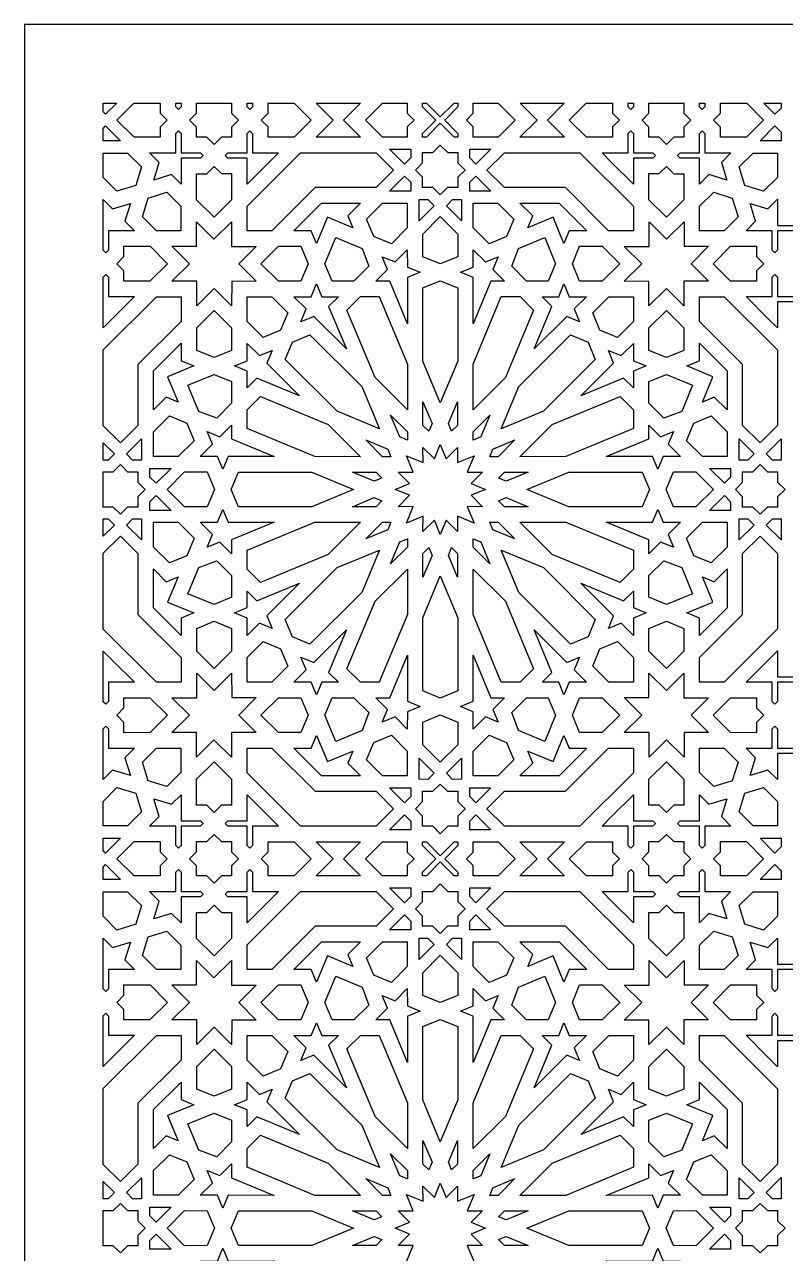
# Model space of a CAD drawing. Extents: x 3808 to 4808, y -954 to 1046.
# Drawn here: x 3808 to 4292, y 264 to 1046 of the extents above; entities that cross this region are included whole.
import ezdxf

# ---------------------------------------------------------------- set-up
doc = ezdxf.new("R2010")
doc.units = 0
doc.layers.add('LAYER_1', color=18, linetype='CONTINUOUS')

msp = doc.modelspace()

# ---------------------------------------------------------------- linework, layer by layer
at = {"layer": 'LAYER_1'}
for points in [[(3808.12, -954.28), (4808.12, -954.28), (4808.12, 1045.72), (3808.12, 1045.72)], [(3859.66, 988.67), (3858.12, 990.21), (3858.12, 995.72), (3866.73, 995.72)], [(3894.35, 989.4), (3898.78, 984.97), (3894.35, 980.55), (3894.34, 974.05), (3877.76, 974.06), (3866.84, 984.97), (3877.59, 995.72), (3894.34, 995.72)], [(3907.66, 993.48), (3905.95, 991.78), (3904.24, 993.48), (3904.24, 995.72), (3907.66, 995.72)], [(3939.79, 989.38), (3944.19, 984.97), (3939.79, 980.57), (3939.79, 974.07), (3933.28, 974.07), (3928.67, 969.47), (3924.06, 974.06), (3917.55, 974.06), (3917.54, 980.56), (3913.12, 984.97), (3917.54, 989.39), (3917.55, 995.72), (3939.79, 995.72)], [(3953.07, 993.48), (3951.36, 991.77), (3949.65, 993.48), (3949.65, 995.72), (3953.07, 995.72)], [(3990.44, 984.97), (3979.56, 974.1), (3962.98, 974.09), (3962.98, 980.59), (3958.58, 984.97), (3962.98, 989.36), (3962.98, 995.72), (3979.7, 995.72)], [(4010.94, 984.97), (4021.83, 974.12), (3999.59, 974.11), (3993.54, 974.1), (4004.41, 984.97), (3993.67, 995.72), (4021.72, 995.72)], [(4051.53, 989.3), (4055.86, 984.97), (4051.53, 980.64), (4051.53, 974.14), (4035.81, 974.13), (4024.93, 984.97), (4035.71, 995.72), (4051.53, 995.72)], [(4083.8, 993.39), (4075.39, 984.97), (4083.8, 976.56), (4083.79, 974.14), (4081.37, 974.14), (4072.54, 982.98), (4072.53, 982.98), (4072.53, 982.98), (4063.69, 974.14), (4061.27, 974.14), (4061.27, 976.56), (4069.68, 984.97), (4061.27, 993.39), (4061.27, 995.72), (4063.78, 995.72), (4072.53, 986.96), (4072.53, 986.96), (4072.54, 986.96), (4081.29, 995.72), (4083.79, 995.72)], [(4120.13, 984.97), (4109.26, 974.13), (4093.53, 974.14), (4093.54, 980.64), (4089.2, 984.97), (4093.54, 989.3), (4093.53, 995.72), (4109.36, 995.72)], [(4140.65, 984.97), (4151.53, 974.1), (4145.48, 974.11), (4123.24, 974.12), (4134.12, 984.97), (4123.35, 995.72), (4151.4, 995.72)], [(4182.09, 989.36), (4186.49, 984.97), (4182.09, 980.59), (4182.08, 974.09), (4165.5, 974.1), (4154.62, 984.97), (4165.37, 995.72), (4182.08, 995.72)], [(4195.41, 993.48), (4193.7, 991.77), (4191.99, 993.48), (4191.99, 995.72), (4195.41, 995.72)], [(4227.52, 989.39), (4231.95, 984.97), (4227.52, 980.56), (4227.52, 974.06), (4221, 974.06), (4216.39, 969.47), (4211.79, 974.07), (4205.28, 974.07), (4205.28, 980.57), (4200.88, 984.97), (4205.28, 989.38), (4205.28, 995.72), (4227.52, 995.72)], [(4240.82, 993.48), (4239.11, 991.78), (4237.4, 993.48), (4237.4, 995.72), (4240.82, 995.72)], [(4278.23, 984.97), (4267.3, 974.06), (4250.72, 974.05), (4250.72, 980.55), (4246.28, 984.97), (4250.72, 989.4), (4250.72, 995.72), (4267.48, 995.72)], [(4289.33, 992.6), (4285.4, 988.67), (4278.33, 995.72), (4289.33, 995.72)], [(3869.17, 971.81), (3858.12, 971.8), (3858.12, 979.74), (3859.66, 981.28)], [(3907.66, 976.47), (3907.67, 964.18), (3919.97, 964.19), (3921.69, 962.49), (3919.98, 960.78), (3907.67, 960.77), (3907.68, 944.22), (3901.61, 950.28), (3890.28, 946.81), (3893.75, 958.11), (3887.67, 964.17), (3904.25, 964.18), (3904.24, 976.46), (3905.95, 978.17)], [(3953.07, 976.47), (3953.07, 964.18), (3969.65, 964.18), (3963.57, 958.12), (3949.63, 944.22), (3949.64, 960.77), (3937.34, 960.78), (3935.63, 962.49), (3937.34, 964.19), (3949.65, 964.19), (3949.65, 976.47), (3951.36, 978.17)], [(4195.41, 976.47), (4195.42, 964.19), (4207.72, 964.19), (4209.44, 962.49), (4207.73, 960.78), (4195.42, 960.77), (4195.43, 944.22), (4181.49, 958.12), (4175.42, 964.18), (4192, 964.18), (4191.99, 976.47), (4193.7, 978.17)], [(4240.82, 976.46), (4240.82, 964.18), (4257.4, 964.17), (4251.32, 958.11), (4254.78, 946.81), (4243.46, 950.28), (4237.38, 944.22), (4237.39, 960.77), (4225.09, 960.78), (4223.38, 962.49), (4225.09, 964.19), (4237.39, 964.18), (4237.4, 976.47), (4239.11, 978.17)], [(4289.33, 977.35), (4289.33, 971.8), (4275.9, 971.81), (4285.4, 981.28)], [(4077.27, 964.28), (4083.78, 964.28), (4083.78, 957.77), (4088.37, 953.17), (4083.78, 948.6), (4083.78, 942.04), (4077.19, 942.04), (4072.53, 937.4), (4067.87, 942.04), (4061.29, 942.04), (4061.29, 948.6), (4056.69, 953.17), (4061.28, 957.77), (4061.28, 964.28), (4067.8, 964.28), (4072.53, 969.02)], [(3882.42, 955.2), (3878.79, 943.33), (3866.91, 939.7), (3858.12, 948.48), (3858.12, 964.01), (3873.55, 964.03)], [(4042.85, 953.17), (4031.73, 942.06), (3992.89, 942.04), (3965.44, 914.61), (3949.71, 914.6), (3949.7, 930.29), (3983.66, 964.23), (4031.72, 964.26)], [(4053.76, 960.94), (4049.83, 957.01), (4040.33, 966.49), (4053.76, 966.5)], [(4104.74, 966.49), (4095.23, 957.01), (4091.3, 960.94), (4091.3, 966.5)], [(4161.4, 964.23), (4195.36, 930.29), (4195.35, 914.6), (4179.63, 914.61), (4152.18, 942.04), (4113.33, 942.06), (4102.22, 953.17), (4113.35, 964.26)], [(4287.01, 964.01), (4287.01, 948.55), (4278.16, 939.7), (4266.27, 943.33), (4262.64, 955.2), (4271.51, 964.03)], [(3933.29, 950.92), (3939.8, 950.92), (3939.82, 934.37), (3928.7, 923.27), (3917.57, 934.36), (3917.56, 950.91), (3924.08, 950.91), (3928.68, 955.51)], [(4220.99, 950.91), (4227.5, 950.91), (4227.49, 934.36), (4216.36, 923.27), (4205.25, 934.37), (4205.26, 950.92), (4211.78, 950.92), (4216.38, 955.51)], [(4053.77, 945.41), (4053.78, 939.86), (4040.34, 939.85), (4049.84, 949.34)], [(4104.72, 939.85), (4091.29, 939.86), (4091.29, 945.41), (4095.23, 949.34)], [(3907.58, 930.16), (3907.6, 914.61), (3892.01, 914.62), (3883.09, 923.54), (3886.76, 935.39), (3898.63, 939.07)], [(4258.3, 935.39), (4261.98, 923.54), (4253.05, 914.62), (4237.47, 914.61), (4237.49, 930.16), (4246.44, 939.07)], [(3864.11, 928.54), (3875.44, 931.99), (3871.97, 920.69), (3878.04, 914.63), (3861.46, 914.63), (3861.45, 902.35), (3859.74, 900.65), (3858.12, 902.26), (3858.12, 934.52)], [(4013.72, 924.06), (4016.85, 916.53), (4000.73, 923.18), (3993.84, 906.55), (3990.48, 914.62), (3979.42, 914.62), (3996.99, 932.18), (4021.85, 932.19)], [(4051.57, 916.51), (4041.43, 906.38), (4030.31, 910.98), (4025.7, 922.07), (4035.83, 932.2), (4051.56, 932.21)], [(4068.6, 930.51), (4059.12, 921.02), (4059.1, 934.43), (4064.66, 934.43)], [(4085.97, 934.43), (4085.95, 921.02), (4076.46, 930.51), (4080.4, 934.43)], [(4109.23, 932.2), (4119.37, 922.07), (4114.75, 910.98), (4103.63, 906.38), (4093.5, 916.51), (4093.51, 932.21)], [(4148.08, 932.18), (4165.65, 914.62), (4154.58, 914.62), (4151.23, 906.55), (4144.34, 923.18), (4128.21, 916.53), (4131.34, 924.06), (4123.21, 932.19)], [(4287.03, 918.05), (4299.33, 918.06), (4301.05, 916.35), (4299.34, 914.64), (4287.03, 914.64), (4287.04, 902.35), (4285.33, 900.65), (4283.62, 902.35), (4283.61, 914.63), (4267.03, 914.63), (4273.1, 920.69), (4269.62, 931.99), (4280.95, 928.54), (4287.02, 934.6)], [(4083.71, 912.43), (4083.7, 898.11), (4072.53, 893.51), (4061.37, 898.11), (4061.35, 912.43), (4072.53, 923.61)], [(3939.73, 904.64), (3955.46, 904.66), (3944.35, 893.55), (3955.49, 882.46), (3939.85, 882.44), (3939.84, 866.83), (3928.73, 877.94), (3917.6, 866.84), (3917.61, 882.54), (3901.88, 882.55), (3913.01, 893.64), (3901.89, 904.75), (3917.49, 904.74), (3917.47, 920.31), (3928.61, 909.22), (3939.71, 920.34)], [(4216.46, 909.22), (4227.59, 920.31), (4227.57, 904.74), (4243.17, 904.75), (4232.06, 893.64), (4243.18, 882.55), (4227.46, 882.54), (4227.46, 866.84), (4216.34, 877.94), (4205.22, 866.83), (4205.22, 882.44), (4189.58, 882.46), (4200.71, 893.55), (4189.6, 904.66), (4205.33, 904.64), (4205.35, 920.34)], [(4022.75, 903.42), (4027.05, 892.01), (4017.61, 882.58), (4003.81, 882.57), (3999.19, 893.66), (4006.09, 910.3)], [(4145.87, 893.66), (4141.26, 882.57), (4127.46, 882.58), (4118.02, 892.01), (4122.32, 903.42), (4138.98, 910.3)], [(3887.92, 904.75), (3899.03, 893.65), (3887.9, 882.55), (3871.32, 882.56), (3871.33, 889.07), (3866.72, 893.67), (3871.33, 898.26), (3871.33, 904.76)], [(3988.5, 893.66), (3983.9, 882.55), (3969.55, 882.54), (3958.43, 893.64), (3969.54, 904.74), (3983.88, 904.75)], [(4051.59, 891.52), (4059.68, 888.18), (4051.59, 884.83), (4051.61, 855.5), (4040.35, 882.59), (4031.59, 882.58), (4039.02, 890.02), (4035.67, 898.09), (4043.76, 894.75), (4051.58, 902.56)], [(4101.3, 894.75), (4109.4, 898.09), (4106.04, 890.02), (4113.48, 882.58), (4104.72, 882.59), (4093.46, 855.5), (4093.48, 884.83), (4085.39, 888.18), (4093.48, 891.52), (4093.49, 902.56)], [(4175.53, 904.74), (4186.64, 893.64), (4175.51, 882.54), (4161.17, 882.55), (4156.57, 893.66), (4161.18, 904.75)], [(4273.73, 898.26), (4278.34, 893.67), (4273.74, 889.07), (4273.74, 882.56), (4257.16, 882.55), (4246.04, 893.65), (4257.15, 904.75), (4273.73, 904.76)], [(3861.45, 885.02), (3861.46, 872.74), (3878.04, 872.75), (3864.12, 858.84), (3858.12, 852.85), (3858.12, 885.11), (3859.74, 886.73)], [(4287.04, 885.02), (4287.03, 872.74), (4299.33, 872.73), (4301.04, 871.02), (4299.33, 869.32), (4287.03, 869.32), (4287.02, 852.78), (4280.95, 858.84), (4267.03, 872.75), (4283.61, 872.74), (4283.62, 885.02), (4285.33, 886.73)], [(3997.21, 872.7), (4007.73, 872.7), (4001.54, 866.52), (4012.81, 839.43), (3992.01, 860.15), (3983.93, 856.8), (3987.27, 864.88), (3979.44, 872.69), (3990.51, 872.69), (3993.85, 880.77)], [(4083.67, 878.24), (4083.61, 831.68), (4072.53, 805.1), (4061.46, 831.68), (4061.4, 878.24), (4072.53, 882.86)], [(4154.56, 872.69), (4165.62, 872.69), (4157.79, 864.88), (4161.14, 856.8), (4153.05, 860.15), (4132.26, 839.43), (4143.52, 866.52), (4137.33, 872.7), (4147.86, 872.7), (4151.21, 880.77)], [(3907.72, 872.68), (3907.71, 856.98), (3880.23, 829.58), (3880.21, 790.81), (3869.08, 779.72), (3858.12, 790.67), (3858.12, 838.92), (3891.99, 872.69)], [(3975.54, 862.5), (3970.96, 851.41), (3959.86, 846.83), (3949.72, 856.96), (3949.73, 872.59), (3965.39, 872.61)], [(4051.63, 829.72), (4051.64, 800.71), (4031.08, 821.21), (4013.2, 864.21), (4021.71, 872.71), (4033.75, 872.72)], [(4123.35, 872.71), (4131.86, 864.21), (4113.98, 821.21), (4093.42, 800.71), (4093.44, 829.72), (4111.32, 872.72)], [(4195.34, 872.59), (4195.34, 856.96), (4185.21, 846.83), (4174.11, 851.41), (4169.52, 862.5), (4179.68, 872.61)], [(4287.07, 838.79), (4287.1, 790.82), (4275.98, 779.72), (4264.86, 790.81), (4264.84, 829.58), (4237.35, 856.98), (4237.35, 872.68), (4253.07, 872.69)], [(3939.83, 852.88), (3939.83, 838.56), (3928.7, 833.97), (3917.59, 838.57), (3917.59, 852.89), (3928.72, 863.98)], [(4227.47, 852.89), (4227.48, 838.57), (4216.36, 833.97), (4205.24, 838.56), (4205.23, 852.88), (4216.35, 863.98)], [(4022.66, 815.58), (4033.88, 788.66), (4006.89, 799.83), (3973.93, 832.77), (3978.54, 843.86), (3989.64, 848.46)], [(4166.53, 843.86), (4171.14, 832.77), (4138.17, 799.83), (4111.19, 788.66), (4122.4, 815.58), (4155.43, 848.46)], [(3907.7, 831.99), (3915.79, 828.64), (3899.12, 821.76), (3905.79, 805.66), (3898.24, 808.79), (3890.1, 800.67), (3890.11, 825.49), (3907.7, 843.03)], [(3957.53, 835.19), (3965.62, 838.54), (3962.27, 830.46), (3983.04, 809.71), (3955.89, 820.95), (3949.7, 814.77), (3949.7, 825.27), (3941.62, 828.62), (3949.71, 831.96), (3949.71, 843.01)], [(4195.36, 831.96), (4203.45, 828.62), (4195.36, 825.27), (4195.37, 814.77), (4189.17, 820.95), (4162.03, 809.71), (4182.8, 830.46), (4179.44, 838.54), (4187.53, 835.19), (4195.35, 843.01)], [(4254.95, 825.49), (4254.97, 800.67), (4246.82, 808.79), (4239.27, 805.66), (4245.94, 821.76), (4229.28, 828.64), (4237.37, 831.99), (4237.36, 843.03)], [(3939.82, 818.69), (3939.81, 804.91), (3930.36, 795.49), (3918.93, 799.78), (3912.03, 816.41), (3928.7, 823.29)], [(4233.03, 816.41), (4226.14, 799.78), (4214.71, 795.49), (4205.26, 804.91), (4205.25, 818.69), (4216.37, 823.29)], [(4001.29, 791.47), (4021.83, 770.95), (3992.77, 770.97), (3949.68, 788.81), (3949.69, 800.82), (3958.21, 809.31)], [(4067.3, 792), (4065.28, 787.12), (4061.53, 790.85), (4061.52, 805.91)], [(4083.53, 790.85), (4079.78, 787.12), (4077.76, 792), (4083.54, 805.91)], [(4195.37, 800.82), (4195.38, 788.81), (4152.3, 770.97), (4123.24, 770.95), (4143.77, 791.47), (4186.86, 809.31)], [(4051.65, 786.76), (4051.66, 781.48), (4046.76, 783.5), (4040.98, 797.4)], [(4098.3, 783.5), (4093.41, 781.48), (4093.41, 786.76), (4104.08, 797.4)], [(3911.36, 792.23), (3915.96, 781.13), (3905.81, 771.01), (3890.08, 771.02), (3890.09, 786.72), (3900.24, 796.84)], [(3939.8, 782.22), (3966.94, 770.98), (3937.55, 771), (3934.2, 762.92), (3930.85, 771), (3919.79, 771.01), (3927.62, 778.81), (3924.27, 786.89), (3932.36, 783.54), (3939.8, 790.96)], [(4212.71, 783.54), (4220.8, 786.89), (4217.45, 778.81), (4225.28, 771.01), (4214.21, 771), (4210.87, 762.92), (4207.51, 771), (4178.12, 770.98), (4205.27, 782.22), (4205.26, 790.96)], [(4254.97, 786.72), (4254.98, 771.02), (4239.26, 771.01), (4229.11, 781.13), (4233.71, 792.23), (4244.83, 796.84)], [(3882.42, 768.81), (3876.86, 768.81), (3872.92, 772.74), (3882.43, 782.21)], [(4039.08, 775.83), (4041.1, 770.94), (4035.81, 770.94), (4025.15, 781.59)], [(4109.26, 770.94), (4103.96, 770.94), (4105.99, 775.83), (4119.92, 781.59)], [(4272.14, 772.74), (4268.21, 768.81), (4262.64, 768.81), (4262.64, 782.21)], [(4289.33, 768.82), (4283.77, 768.82), (4279.83, 772.74), (4289.33, 782.23)], [(3865.23, 772.74), (3861.3, 768.82), (3858.12, 768.82), (3858.12, 779.85)], [(4076.3, 769.67), (4083.52, 776.87), (4083.52, 767.2), (4094.01, 771.52), (4089.68, 761.04), (4099.37, 761.05), (4092.17, 753.84), (4101.22, 750.11), (4092.17, 746.38), (4099.37, 739.17), (4089.68, 739.18), (4094.01, 728.71), (4083.52, 733.03), (4083.52, 723.36), (4076.3, 730.56), (4072.53, 721.47), (4068.76, 730.56), (4061.54, 723.36), (4061.55, 733.03), (4051.06, 728.71), (4055.38, 739.18), (4045.69, 739.17), (4052.9, 746.38), (4043.85, 750.11), (4052.9, 753.84), (4045.69, 761.05), (4055.38, 761.04), (4051.06, 771.52), (4061.55, 767.2), (4061.54, 776.87), (4068.76, 769.67), (4072.53, 778.75)], [(3873.67, 761.31), (3880.24, 761.31), (3880.24, 754.74), (3884.86, 750.11), (3880.24, 745.49), (3880.24, 738.91), (3873.67, 738.91), (3869.09, 734.33), (3864.48, 738.92), (3858.12, 738.92), (3858.12, 761.31), (3864.48, 761.31), (3869.09, 765.9)], [(4280.58, 761.31), (4287.11, 761.31), (4287.11, 754.81), (4291.83, 750.11), (4287.11, 745.42), (4287.11, 738.92), (4280.58, 738.92), (4275.98, 734.33), (4271.4, 738.91), (4264.83, 738.91), (4264.83, 745.49), (4260.21, 750.11), (4264.83, 754.74), (4264.83, 761.31), (4271.4, 761.31), (4275.98, 765.9)], [(3901.3, 763.48), (3891.79, 754.01), (3887.86, 757.94), (3887.86, 763.49)], [(3924.25, 761.23), (3928.85, 750.11), (3924.25, 738.99), (3909.91, 738.98), (3898.72, 750.11), (3909.91, 761.25)], [(3990.81, 761.15), (4017.42, 750.11), (3990.81, 739.07), (3944.16, 739.02), (3939.54, 750.11), (3944.16, 761.21)], [(4031.71, 761.08), (4035.45, 757.34), (4030.56, 755.32), (4016.63, 761.09)], [(4114.51, 755.32), (4109.61, 757.34), (4113.36, 761.08), (4128.44, 761.09)], [(4205.53, 750.11), (4200.91, 739.02), (4154.26, 739.07), (4127.64, 750.11), (4154.26, 761.15), (4200.91, 761.21)], [(4246.34, 750.11), (4235.16, 738.98), (4220.82, 738.99), (4216.22, 750.11), (4220.82, 761.23), (4235.16, 761.25)], [(4257.21, 757.94), (4253.28, 754.01), (4243.77, 763.48), (4257.2, 763.49)], [(3901.3, 736.75), (3887.86, 736.73), (3887.86, 742.29), (3891.79, 746.22)], [(4035.45, 742.89), (4031.71, 739.15), (4016.63, 739.14), (4030.56, 744.91)], [(4128.44, 739.14), (4113.36, 739.15), (4109.61, 742.89), (4114.51, 744.91)], [(4257.21, 742.29), (4257.2, 736.73), (4243.77, 736.75), (4253.28, 746.22)], [(3937.55, 729.23), (3966.94, 729.25), (3939.8, 718.01), (3939.8, 709.27), (3932.36, 716.69), (3924.27, 713.34), (3927.62, 721.42), (3919.79, 729.22), (3930.85, 729.23), (3934.2, 737.3)], [(4214.21, 729.23), (4225.28, 729.22), (4217.45, 721.42), (4220.8, 713.34), (4212.71, 716.69), (4205.26, 709.27), (4205.27, 718.01), (4178.12, 729.25), (4207.51, 729.23), (4210.87, 737.3)], [(3865.23, 727.48), (3858.12, 720.38), (3858.12, 731.41), (3861.3, 731.41)], [(3882.43, 718.01), (3872.92, 727.49), (3876.86, 731.42), (3882.42, 731.42)], [(3915.96, 719.1), (3911.36, 707.99), (3900.24, 703.39), (3890.09, 713.51), (3890.08, 729.21), (3905.81, 729.21)], [(4001.29, 708.75), (3958.21, 690.92), (3949.69, 699.41), (3949.68, 711.42), (3992.77, 729.26), (4021.83, 729.28)], [(4039.08, 724.4), (4025.15, 718.63), (4035.81, 729.28), (4041.1, 729.29)], [(4109.26, 729.28), (4119.92, 718.63), (4105.99, 724.4), (4103.96, 729.29)], [(4152.3, 729.26), (4195.38, 711.42), (4195.37, 699.41), (4186.86, 690.92), (4143.77, 708.75), (4123.24, 729.28)], [(4254.98, 729.21), (4254.97, 713.51), (4244.83, 703.39), (4233.71, 707.99), (4229.11, 719.1), (4239.26, 729.21)], [(4268.21, 731.42), (4272.14, 727.49), (4262.64, 718.01), (4262.64, 731.42)], [(4289.33, 731.41), (4289.33, 718), (4279.83, 727.48), (4283.77, 731.41)], [(3880.21, 709.42), (3880.23, 670.65), (3907.71, 643.25), (3907.72, 627.55), (3891.99, 627.54), (3858.12, 661.31), (3858.12, 709.56), (3869.08, 720.51)], [(4287.1, 709.4), (4287.07, 661.44), (4253.07, 627.54), (4237.35, 627.55), (4237.35, 643.25), (4264.84, 670.65), (4264.86, 709.42), (4275.98, 720.51)], [(4022.66, 684.64), (3989.64, 651.76), (3978.54, 656.37), (3973.93, 667.46), (4006.89, 700.39), (4033.88, 711.57)], [(4051.65, 713.46), (4040.98, 702.83), (4046.76, 716.73), (4051.66, 718.75)], [(4067.3, 708.22), (4061.52, 694.32), (4061.53, 709.37), (4065.28, 713.11)], [(4083.53, 709.37), (4083.54, 694.32), (4077.76, 708.22), (4079.78, 713.11)], [(4098.3, 716.73), (4104.08, 702.83), (4093.41, 713.46), (4093.41, 718.75)], [(4138.17, 700.39), (4171.14, 667.46), (4166.53, 656.37), (4155.43, 651.76), (4122.4, 684.64), (4111.19, 711.57)], [(3939.81, 695.31), (3939.82, 681.54), (3928.7, 676.93), (3912.03, 683.81), (3918.93, 700.45), (3930.36, 704.74)], [(4226.14, 700.45), (4233.03, 683.81), (4216.37, 676.93), (4205.25, 681.54), (4205.26, 695.31), (4214.71, 704.74)], [(3898.24, 691.44), (3905.79, 694.56), (3899.12, 678.47), (3915.79, 671.59), (3907.7, 668.24), (3907.7, 657.2), (3890.11, 674.74), (3890.1, 699.56)], [(4051.63, 670.51), (4033.75, 627.51), (4021.71, 627.51), (4013.2, 636.01), (4031.08, 679.02), (4051.64, 699.51)], [(4113.98, 679.02), (4131.86, 636.01), (4123.35, 627.51), (4111.32, 627.51), (4093.44, 670.51), (4093.42, 699.51)], [(4254.95, 674.74), (4237.36, 657.2), (4237.37, 668.24), (4229.28, 671.59), (4245.94, 678.47), (4239.27, 694.56), (4246.82, 691.44), (4254.97, 699.56)], [(3962.27, 669.76), (3965.62, 661.69), (3957.53, 665.03), (3949.71, 657.22), (3949.71, 668.26), (3941.62, 671.6), (3949.7, 674.95), (3949.7, 685.45), (3955.89, 679.28), (3983.04, 690.52)], [(4083.61, 668.55), (4083.67, 621.99), (4072.53, 617.37), (4061.4, 621.99), (4061.46, 668.55), (4072.53, 695.13)], [(4189.17, 679.28), (4195.37, 685.45), (4195.36, 674.95), (4203.45, 671.6), (4195.36, 668.26), (4195.35, 657.22), (4187.53, 665.03), (4179.44, 661.69), (4182.8, 669.76), (4162.03, 690.52)], [(3939.83, 661.66), (3939.83, 647.35), (3928.72, 636.24), (3917.59, 647.34), (3917.59, 661.65), (3928.7, 666.26)], [(4227.48, 661.65), (4227.47, 647.34), (4216.35, 636.24), (4205.23, 647.35), (4205.24, 661.66), (4216.36, 666.26)], [(4001.54, 633.71), (4007.73, 627.52), (3997.21, 627.53), (3993.85, 619.46), (3990.51, 627.53), (3979.44, 627.54), (3987.27, 635.34), (3983.93, 643.42), (3992.01, 640.07), (4012.81, 660.8)], [(4153.05, 640.07), (4161.14, 643.42), (4157.79, 635.34), (4165.62, 627.54), (4154.56, 627.53), (4151.21, 619.46), (4147.86, 627.53), (4137.33, 627.52), (4143.52, 633.71), (4132.26, 660.8)], [(3970.96, 648.81), (3975.54, 637.73), (3965.39, 627.62), (3949.73, 627.64), (3949.72, 643.27), (3959.86, 653.4)], [(4195.34, 643.27), (4195.34, 627.64), (4179.68, 627.62), (4169.52, 637.73), (4174.11, 648.81), (4185.21, 653.4)], [(3864.12, 641.39), (3878.04, 627.47), (3861.46, 627.48), (3861.45, 615.2), (3859.74, 613.5), (3858.12, 615.11), (3858.12, 647.38)], [(4051.59, 615.4), (4059.68, 612.05), (4051.59, 608.71), (4051.58, 597.66), (4043.76, 605.48), (4035.67, 602.14), (4039.02, 610.21), (4031.59, 617.64), (4040.35, 617.64), (4051.61, 644.73)], [(4104.72, 617.64), (4113.48, 617.64), (4106.04, 610.21), (4109.4, 602.14), (4101.3, 605.48), (4093.49, 597.66), (4093.48, 608.71), (4085.39, 612.05), (4093.48, 615.4), (4093.46, 644.73)], [(4287.03, 630.9), (4299.33, 630.91), (4301.04, 629.2), (4299.33, 627.49), (4287.03, 627.49), (4287.04, 615.21), (4285.33, 613.5), (4283.62, 615.2), (4283.61, 627.48), (4267.03, 627.47), (4280.95, 641.39), (4287.02, 647.45)], [(3939.85, 617.79), (3955.49, 617.77), (3944.35, 606.68), (3955.46, 595.57), (3939.73, 595.59), (3939.71, 579.89), (3928.61, 591), (3917.47, 579.92), (3917.49, 595.49), (3901.89, 595.48), (3913.01, 606.59), (3901.88, 617.68), (3917.61, 617.69), (3917.6, 633.38), (3928.73, 622.29), (3939.84, 633.4)], [(4216.34, 622.29), (4227.46, 633.38), (4227.46, 617.69), (4243.18, 617.68), (4232.06, 606.59), (4243.17, 595.48), (4227.57, 595.49), (4227.59, 579.92), (4216.46, 591), (4205.35, 579.89), (4205.33, 595.59), (4189.6, 595.57), (4200.71, 606.68), (4189.58, 617.77), (4205.22, 617.79), (4205.22, 633.4)], [(3899.03, 606.58), (3887.92, 595.47), (3871.33, 595.46), (3871.33, 601.97), (3866.72, 606.56), (3871.33, 611.16), (3871.32, 617.66), (3887.9, 617.67)], [(3983.9, 617.67), (3988.5, 606.57), (3983.88, 595.47), (3969.54, 595.48), (3958.43, 606.59), (3969.55, 617.68)], [(4017.61, 617.65), (4027.05, 608.22), (4022.75, 596.81), (4006.09, 589.93), (3999.19, 606.56), (4003.81, 617.66)], [(4145.87, 606.56), (4138.98, 589.93), (4122.32, 596.81), (4118.02, 608.22), (4127.46, 617.65), (4141.26, 617.66)], [(4186.64, 606.59), (4175.53, 595.48), (4161.18, 595.47), (4156.57, 606.57), (4161.17, 617.67), (4175.51, 617.68)], [(4273.74, 617.66), (4273.74, 611.16), (4278.34, 606.56), (4273.73, 601.97), (4273.73, 595.46), (4257.15, 595.47), (4246.04, 606.58), (4257.16, 617.67)], [(4083.7, 602.12), (4083.71, 587.8), (4072.53, 576.61), (4061.35, 587.8), (4061.37, 602.12), (4072.53, 606.71)], [(3861.45, 597.87), (3861.46, 585.59), (3878.04, 585.6), (3871.97, 579.54), (3875.44, 568.23), (3864.11, 571.69), (3858.12, 565.7), (3858.12, 597.97), (3859.74, 599.58)], [(4287.04, 597.87), (4287.03, 585.59), (4299.34, 585.58), (4301.05, 583.88), (4299.33, 582.17), (4287.03, 582.18), (4287.02, 565.63), (4280.95, 571.69), (4269.62, 568.23), (4273.1, 579.54), (4267.03, 585.6), (4283.61, 585.59), (4283.62, 597.87), (4285.33, 599.58)], [(4000.73, 577.04), (4016.85, 583.7), (4013.72, 576.16), (4021.85, 568.03), (3996.99, 568.05), (3979.42, 585.61), (3990.48, 585.6), (3993.84, 593.68)], [(4051.57, 583.71), (4051.56, 568.02), (4035.83, 568.03), (4025.7, 578.15), (4030.31, 589.25), (4041.43, 593.84)], [(4114.75, 589.25), (4119.37, 578.15), (4109.23, 568.03), (4093.51, 568.02), (4093.5, 583.71), (4103.63, 593.84)], [(4154.58, 585.6), (4165.65, 585.61), (4148.08, 568.05), (4123.21, 568.03), (4131.34, 576.16), (4128.21, 583.7), (4144.34, 577.04), (4151.23, 593.68)], [(3907.58, 570.07), (3898.63, 561.16), (3886.76, 564.84), (3883.09, 576.69), (3892.01, 585.61), (3907.6, 585.62)], [(3965.44, 585.62), (3992.89, 558.19), (4031.73, 558.16), (4042.85, 547.06), (4031.72, 535.96), (3983.66, 535.99), (3949.7, 569.93), (3949.71, 585.63)], [(4068.6, 569.71), (4064.66, 565.79), (4059.1, 565.8), (4059.12, 579.21)], [(4085.97, 565.8), (4080.4, 565.79), (4076.46, 569.71), (4085.95, 579.21)], [(4195.36, 569.93), (4161.4, 535.99), (4113.35, 535.96), (4102.22, 547.06), (4113.33, 558.16), (4152.18, 558.19), (4179.63, 585.62), (4195.35, 585.63)], [(4253.05, 585.61), (4261.98, 576.69), (4258.3, 564.84), (4246.44, 561.16), (4237.49, 570.07), (4237.47, 585.62)], [(3939.82, 565.85), (3939.8, 549.3), (3933.29, 549.31), (3928.68, 544.71), (3924.08, 549.31), (3917.56, 549.32), (3917.57, 565.87), (3928.7, 576.96)], [(4227.49, 565.87), (4227.5, 549.32), (4220.99, 549.31), (4216.38, 544.71), (4211.78, 549.31), (4205.26, 549.3), (4205.25, 565.85), (4216.36, 576.96)], [(4077.19, 558.19), (4083.78, 558.19), (4083.78, 551.63), (4088.37, 547.06), (4083.78, 542.46), (4083.78, 535.95), (4077.27, 535.94), (4072.53, 531.21), (4067.8, 535.94), (4061.28, 535.95), (4061.28, 542.46), (4056.69, 547.06), (4061.29, 551.63), (4061.29, 558.19), (4067.87, 558.19), (4072.53, 562.82)], [(3878.79, 556.89), (3882.42, 545.02), (3873.55, 536.19), (3858.12, 536.21), (3858.12, 551.74), (3866.91, 560.52)], [(3907.67, 539.46), (3919.98, 539.45), (3921.69, 537.74), (3919.97, 536.03), (3907.67, 536.04), (3907.66, 523.76), (3905.95, 522.05), (3904.24, 523.76), (3904.25, 536.04), (3887.67, 536.05), (3893.75, 542.11), (3890.28, 553.42), (3901.61, 549.95), (3907.68, 556.01)], [(3963.57, 542.11), (3969.65, 536.05), (3953.07, 536.04), (3953.07, 523.76), (3951.36, 522.05), (3949.65, 523.76), (3949.65, 536.04), (3937.34, 536.03), (3935.63, 537.74), (3937.34, 539.45), (3949.64, 539.46), (3949.63, 556)], [(4053.78, 560.37), (4053.77, 554.81), (4049.84, 550.89), (4040.34, 560.38)], [(4095.23, 550.89), (4091.29, 554.81), (4091.29, 560.37), (4104.72, 560.38)], [(4195.42, 539.46), (4207.73, 539.45), (4209.44, 537.74), (4207.72, 536.03), (4195.42, 536.04), (4195.41, 523.76), (4193.7, 522.05), (4191.99, 523.76), (4192, 536.04), (4175.42, 536.05), (4181.49, 542.11), (4195.43, 556)], [(4243.46, 549.95), (4254.78, 553.42), (4251.32, 542.11), (4257.4, 536.05), (4240.82, 536.04), (4240.82, 523.76), (4239.11, 522.05), (4237.4, 523.76), (4237.39, 536.04), (4225.09, 536.03), (4223.38, 537.74), (4225.09, 539.45), (4237.39, 539.46), (4237.38, 556.01)], [(4287.01, 551.67), (4287.01, 536.21), (4271.51, 536.19), (4262.64, 545.02), (4266.27, 556.89), (4278.16, 560.52)], [(4053.76, 539.28), (4053.76, 533.73), (4040.33, 533.74), (4049.83, 543.21)], [(4104.74, 533.74), (4091.3, 533.73), (4091.3, 539.28), (4095.23, 543.21)], [(3869.17, 528.42), (3859.66, 518.94), (3858.12, 520.48), (3858.12, 528.43)], [(3894.35, 519.68), (3898.78, 515.25), (3894.35, 510.83), (3894.34, 504.33), (3877.76, 504.33), (3866.84, 515.25), (3877.76, 526.17), (3894.34, 526.18)], [(3933.28, 526.16), (3939.79, 526.16), (3939.79, 519.65), (3944.19, 515.25), (3939.79, 510.85), (3939.79, 504.35), (3933.28, 504.35), (3928.67, 499.74), (3924.06, 504.34), (3917.55, 504.34), (3917.54, 510.84), (3913.12, 515.25), (3917.54, 519.67), (3917.55, 526.17), (3924.06, 526.17), (3928.67, 530.76)], [(3979.56, 526.13), (3990.44, 515.25), (3979.56, 504.37), (3962.98, 504.36), (3962.98, 510.87), (3958.58, 515.25), (3962.98, 519.64), (3962.98, 526.14)], [(3999.59, 526.12), (4021.83, 526.1), (4010.94, 515.25), (4021.83, 504.4), (3999.59, 504.39), (3993.54, 504.38), (4004.41, 515.25), (3993.54, 526.12)], [(4051.53, 526.08), (4051.53, 519.58), (4055.86, 515.25), (4051.53, 510.92), (4051.53, 504.42), (4035.81, 504.41), (4024.93, 515.25), (4035.81, 526.09)], [(4083.8, 523.67), (4075.39, 515.25), (4083.8, 506.83), (4083.79, 504.42), (4081.37, 504.42), (4072.54, 513.26), (4072.53, 513.26), (4072.53, 513.26), (4063.69, 504.42), (4061.27, 504.42), (4061.27, 506.83), (4069.68, 515.25), (4061.27, 523.67), (4061.27, 526.09), (4063.69, 526.08), (4072.53, 517.24), (4072.53, 517.24), (4072.54, 517.24), (4081.37, 526.08), (4083.79, 526.09)], [(4120.13, 515.25), (4109.26, 504.41), (4093.53, 504.42), (4093.54, 510.92), (4089.2, 515.25), (4093.54, 519.58), (4093.53, 526.08), (4109.26, 526.09)], [(4140.65, 515.25), (4151.53, 504.38), (4145.48, 504.39), (4123.24, 504.4), (4134.12, 515.25), (4123.24, 526.1), (4145.48, 526.12), (4151.53, 526.12)], [(4182.09, 519.64), (4186.49, 515.25), (4182.09, 510.87), (4182.08, 504.36), (4165.5, 504.37), (4154.62, 515.25), (4165.5, 526.13), (4182.08, 526.14)], [(4221, 526.17), (4227.52, 526.17), (4227.52, 519.67), (4231.95, 515.25), (4227.52, 510.84), (4227.52, 504.34), (4221, 504.34), (4216.39, 499.74), (4211.79, 504.35), (4205.28, 504.35), (4205.28, 510.85), (4200.88, 515.25), (4205.28, 519.65), (4205.28, 526.16), (4211.79, 526.16), (4216.39, 530.76)], [(4267.3, 526.17), (4278.23, 515.25), (4267.3, 504.33), (4250.72, 504.33), (4250.72, 510.83), (4246.28, 515.25), (4250.72, 519.68), (4250.72, 526.18)], [(4289.33, 522.87), (4285.4, 518.94), (4275.9, 528.42), (4289.33, 528.43)], [(3869.17, 502.09), (3858.12, 502.08), (3858.12, 510.02), (3859.66, 511.56)], [(3907.66, 506.74), (3907.67, 494.46), (3919.97, 494.47), (3921.69, 492.76), (3919.98, 491.06), (3907.67, 491.05), (3907.68, 474.5), (3901.61, 480.56), (3890.28, 477.08), (3893.75, 488.39), (3887.67, 494.45), (3904.25, 494.46), (3904.24, 506.74), (3905.95, 508.45)], [(3953.07, 506.74), (3953.07, 494.46), (3969.65, 494.45), (3963.57, 488.4), (3949.63, 474.5), (3949.64, 491.05), (3937.34, 491.06), (3935.63, 492.76), (3937.34, 494.47), (3949.65, 494.47), (3949.65, 506.75), (3951.36, 508.45)], [(4195.41, 506.75), (4195.42, 494.47), (4207.72, 494.47), (4209.44, 492.76), (4207.73, 491.06), (4195.42, 491.05), (4195.43, 474.5), (4181.49, 488.4), (4175.42, 494.45), (4192, 494.46), (4191.99, 506.74), (4193.7, 508.45)], [(4240.82, 506.74), (4240.82, 494.46), (4257.4, 494.45), (4251.32, 488.39), (4254.78, 477.08), (4243.46, 480.56), (4237.38, 474.5), (4237.39, 491.05), (4225.09, 491.06), (4223.38, 492.76), (4225.09, 494.47), (4237.39, 494.46), (4237.4, 506.74), (4239.11, 508.45)], [(4289.33, 507.63), (4289.33, 502.08), (4275.9, 502.09), (4285.4, 511.56)], [(3882.42, 485.48), (3878.79, 473.61), (3866.91, 469.98), (3858.12, 478.76), (3858.12, 494.29), (3873.55, 494.31)], [(4042.85, 483.45), (4031.73, 472.34), (3992.89, 472.32), (3965.44, 444.89), (3949.71, 444.88), (3949.7, 460.57), (3983.66, 494.51), (4031.72, 494.54)], [(4053.76, 491.22), (4049.83, 487.29), (4040.33, 496.77), (4053.76, 496.78)], [(4077.27, 494.56), (4083.78, 494.55), (4083.78, 488.04), (4088.37, 483.45), (4083.78, 478.88), (4083.78, 472.32), (4077.19, 472.32), (4072.53, 467.68), (4067.87, 472.32), (4061.29, 472.32), (4061.29, 478.88), (4056.69, 483.45), (4061.28, 488.04), (4061.28, 494.55), (4067.8, 494.56), (4072.53, 499.29)], [(4104.74, 496.77), (4095.23, 487.29), (4091.3, 491.22), (4091.3, 496.78)], [(4161.4, 494.51), (4195.36, 460.57), (4195.35, 444.88), (4179.63, 444.89), (4152.18, 472.32), (4113.33, 472.34), (4102.22, 483.45), (4113.35, 494.54)], [(4287.01, 494.29), (4287.01, 478.83), (4278.16, 469.98), (4266.27, 473.61), (4262.64, 485.48), (4271.51, 494.31)], [(3933.29, 481.2), (3939.8, 481.2), (3939.82, 464.65), (3928.7, 453.55), (3917.57, 464.64), (3917.56, 481.19), (3924.08, 481.19), (3928.68, 485.79)], [(4220.99, 481.19), (4227.5, 481.19), (4227.49, 464.64), (4216.36, 453.55), (4205.25, 464.65), (4205.26, 481.2), (4211.78, 481.2), (4216.38, 485.79)], [(4053.77, 475.69), (4053.78, 470.14), (4040.34, 470.13), (4049.84, 479.62)], [(4104.72, 470.13), (4091.29, 470.14), (4091.29, 475.69), (4095.23, 479.62)], [(3907.58, 460.44), (3907.6, 444.89), (3892.01, 444.9), (3883.09, 453.82), (3886.76, 465.67), (3898.63, 469.35)], [(4258.3, 465.67), (4261.98, 453.82), (4253.05, 444.9), (4237.47, 444.89), (4237.49, 460.44), (4246.44, 469.35)], [(3864.11, 458.81), (3875.44, 462.27), (3871.97, 450.97), (3878.04, 444.9), (3861.46, 444.91), (3861.45, 432.63), (3859.74, 430.92), (3858.12, 432.54), (3858.12, 464.8)], [(4013.72, 454.34), (4016.85, 446.81), (4000.73, 453.46), (3993.84, 436.83), (3990.48, 444.9), (3979.42, 444.89), (3996.99, 462.46), (4021.85, 462.47)], [(4051.57, 446.79), (4041.43, 436.66), (4030.31, 441.25), (4025.7, 452.35), (4035.83, 462.48), (4051.56, 462.49)], [(4068.6, 460.79), (4059.12, 451.3), (4059.1, 464.71), (4064.66, 464.71)], [(4085.97, 464.71), (4085.95, 451.3), (4076.46, 460.79), (4080.4, 464.71)], [(4109.23, 462.48), (4119.37, 452.35), (4114.75, 441.25), (4103.63, 436.66), (4093.5, 446.79), (4093.51, 462.49)], [(4148.08, 462.46), (4165.65, 444.89), (4154.58, 444.9), (4151.23, 436.83), (4144.34, 453.46), (4128.21, 446.81), (4131.34, 454.34), (4123.21, 462.47)], [(4287.03, 448.33), (4299.33, 448.34), (4301.05, 446.63), (4299.34, 444.92), (4287.03, 444.91), (4287.04, 432.63), (4285.33, 430.92), (4283.62, 432.63), (4283.61, 444.91), (4267.03, 444.9), (4273.1, 450.97), (4269.62, 462.27), (4280.95, 458.81), (4287.02, 464.88)], [(4083.71, 442.71), (4083.7, 428.39), (4072.53, 423.79), (4061.37, 428.39), (4061.35, 442.71), (4072.53, 453.89)], [(3939.73, 434.92), (3955.46, 434.94), (3944.35, 423.82), (3955.49, 412.74), (3939.85, 412.72), (3939.84, 397.11), (3928.73, 408.21), (3917.6, 397.12), (3917.61, 412.82), (3901.88, 412.83), (3913.01, 423.92), (3901.89, 435.03), (3917.49, 435.02), (3917.47, 450.59), (3928.61, 439.5), (3939.71, 450.62)], [(4216.46, 439.5), (4227.59, 450.59), (4227.57, 435.02), (4243.17, 435.03), (4232.06, 423.92), (4243.18, 412.83), (4227.46, 412.82), (4227.46, 397.12), (4216.34, 408.21), (4205.22, 397.11), (4205.22, 412.72), (4189.58, 412.74), (4200.71, 423.82), (4189.6, 434.94), (4205.33, 434.92), (4205.35, 450.62)], [(4022.75, 433.7), (4027.05, 422.29), (4017.61, 412.85), (4003.81, 412.84), (3999.19, 423.94), (4006.09, 440.58)], [(4145.87, 423.94), (4141.26, 412.84), (4127.46, 412.85), (4118.02, 422.29), (4122.32, 433.7), (4138.98, 440.58)], [(3887.92, 435.03), (3899.03, 423.93), (3887.9, 412.83), (3871.32, 412.84), (3871.33, 419.34), (3866.72, 423.94), (3871.33, 428.54), (3871.33, 435.04)], [(3988.5, 423.93), (3983.9, 412.83), (3969.55, 412.82), (3958.43, 423.92), (3969.54, 435.02), (3983.88, 435.03)], [(4051.59, 421.8), (4059.68, 418.46), (4051.59, 415.11), (4051.61, 385.78), (4040.35, 412.87), (4031.59, 412.86), (4039.02, 420.29), (4035.67, 428.37), (4043.76, 425.03), (4051.58, 432.84)], [(4101.3, 425.03), (4109.4, 428.37), (4106.04, 420.29), (4113.48, 412.86), (4104.72, 412.87), (4093.46, 385.78), (4093.48, 415.11), (4085.39, 418.46), (4093.48, 421.8), (4093.49, 432.84)], [(4175.53, 435.02), (4186.64, 423.92), (4175.51, 412.82), (4161.17, 412.83), (4156.57, 423.93), (4161.18, 435.03)], [(4273.73, 428.54), (4278.34, 423.94), (4273.74, 419.34), (4273.74, 412.84), (4257.16, 412.83), (4246.04, 423.93), (4257.15, 435.03), (4273.73, 435.04)], [(3861.45, 415.3), (3861.46, 403.02), (3878.04, 403.03), (3864.12, 389.12), (3858.12, 383.13), (3858.12, 415.39), (3859.74, 417.01)], [(4287.04, 415.3), (4287.03, 403.02), (4299.33, 403.01), (4301.04, 401.3), (4299.33, 399.59), (4287.03, 399.6), (4287.02, 383.05), (4280.95, 389.12), (4267.03, 403.03), (4283.61, 403.02), (4283.62, 415.3), (4285.33, 417.01)], [(3997.21, 402.98), (4007.73, 402.98), (4001.54, 396.8), (4012.81, 369.71), (3992.01, 390.43), (3983.93, 387.08), (3987.27, 395.16), (3979.44, 402.96), (3990.51, 402.97), (3993.85, 411.05)], [(4083.67, 408.52), (4083.61, 361.96), (4072.53, 335.38), (4061.46, 361.96), (4061.4, 408.52), (4072.53, 413.14)], [(4154.56, 402.97), (4165.62, 402.96), (4157.79, 395.16), (4161.14, 387.08), (4153.05, 390.43), (4132.26, 369.71), (4143.52, 396.8), (4137.33, 402.98), (4147.86, 402.98), (4151.21, 411.05)], [(3907.72, 402.96), (3907.71, 387.26), (3880.23, 359.86), (3880.21, 321.09), (3869.08, 309.99), (3858.12, 320.95), (3858.12, 369.19), (3891.99, 402.97)], [(3975.54, 392.78), (3970.96, 381.69), (3959.86, 377.11), (3949.72, 387.24), (3949.73, 402.87), (3965.39, 402.89)], [(4051.63, 360), (4051.64, 330.99), (4031.08, 351.49), (4013.2, 394.49), (4021.71, 402.99), (4033.75, 403)], [(4123.35, 402.99), (4131.86, 394.49), (4113.98, 351.49), (4093.42, 330.99), (4093.44, 360), (4111.32, 403)], [(4195.34, 402.87), (4195.34, 387.24), (4185.21, 377.11), (4174.11, 381.69), (4169.52, 392.78), (4179.68, 402.89)], [(4287.07, 369.07), (4287.1, 321.1), (4275.98, 309.99), (4264.86, 321.09), (4264.84, 359.86), (4237.35, 387.26), (4237.35, 402.96), (4253.07, 402.97)], [(3939.83, 383.16), (3939.83, 368.84), (3928.7, 364.25), (3917.59, 368.85), (3917.59, 383.17), (3928.72, 394.26)], [(4227.47, 383.17), (4227.48, 368.85), (4216.36, 364.25), (4205.24, 368.84), (4205.23, 383.16), (4216.35, 394.26)], [(4022.66, 345.86), (4033.88, 318.94), (4006.89, 330.11), (3973.93, 363.05), (3978.54, 374.13), (3989.64, 378.74)], [(4166.53, 374.13), (4171.14, 363.05), (4138.17, 330.11), (4111.19, 318.94), (4122.4, 345.86), (4155.43, 378.74)], [(3907.7, 362.27), (3915.79, 358.92), (3899.12, 352.04), (3905.79, 335.94), (3898.24, 339.07), (3890.1, 330.95), (3890.11, 355.77), (3907.7, 373.31)], [(3957.53, 365.47), (3965.62, 368.81), (3962.27, 360.74), (3983.04, 339.99), (3955.89, 351.23), (3949.7, 345.05), (3949.7, 355.55), (3941.62, 358.9), (3949.71, 362.24), (3949.71, 373.29)], [(4195.36, 362.24), (4203.45, 358.9), (4195.36, 355.55), (4195.37, 345.05), (4189.17, 351.23), (4162.03, 339.99), (4182.8, 360.74), (4179.44, 368.81), (4187.53, 365.47), (4195.35, 373.29)], [(4254.95, 355.77), (4254.97, 330.95), (4246.82, 339.07), (4239.27, 335.94), (4245.94, 352.04), (4229.28, 358.92), (4237.37, 362.27), (4237.36, 373.31)], [(3939.82, 348.97), (3939.81, 335.19), (3930.36, 325.77), (3918.93, 330.06), (3912.03, 346.69), (3928.7, 353.57)], [(4233.03, 346.69), (4226.14, 330.06), (4214.71, 325.77), (4205.26, 335.19), (4205.25, 348.97), (4216.37, 353.57)], [(4001.29, 321.75), (4021.83, 301.23), (3992.77, 301.25), (3949.68, 319.08), (3949.69, 331.1), (3958.21, 339.59)], [(4067.3, 322.28), (4065.28, 317.4), (4061.53, 321.13), (4061.52, 336.19)], [(4083.53, 321.13), (4079.78, 317.4), (4077.76, 322.28), (4083.54, 336.19)], [(4195.37, 331.1), (4195.38, 319.08), (4152.3, 301.25), (4123.24, 301.23), (4143.77, 321.75), (4186.86, 339.59)], [(3911.36, 322.51), (3915.96, 311.41), (3905.81, 301.29), (3890.08, 301.3), (3890.09, 317), (3900.24, 327.11)], [(3939.8, 312.5), (3966.94, 301.26), (3937.55, 301.27), (3934.2, 293.2), (3930.85, 301.28), (3919.79, 301.28), (3927.62, 309.09), (3924.27, 317.16), (3932.36, 313.82), (3939.8, 321.24)], [(4051.65, 317.04), (4051.66, 311.75), (4046.76, 313.77), (4040.98, 327.68)], [(4098.3, 313.77), (4093.41, 311.75), (4093.41, 317.04), (4104.08, 327.68)], [(4212.71, 313.82), (4220.8, 317.16), (4217.45, 309.09), (4225.28, 301.28), (4214.21, 301.28), (4210.87, 293.2), (4207.51, 301.27), (4178.12, 301.26), (4205.27, 312.5), (4205.26, 321.24)], [(4254.97, 317), (4254.98, 301.3), (4239.26, 301.29), (4229.11, 311.41), (4233.71, 322.51), (4244.83, 327.11)], [(3865.23, 303.02), (3861.3, 299.1), (3858.12, 299.1), (3858.12, 310.13)], [(3882.42, 299.08), (3876.86, 299.09), (3872.92, 303.02), (3882.43, 312.49)], [(4039.08, 306.1), (4041.1, 301.22), (4035.81, 301.22), (4025.15, 311.87)], [(4109.26, 301.22), (4103.96, 301.22), (4105.99, 306.1), (4119.92, 311.87)], [(4272.14, 303.02), (4268.21, 299.09), (4262.64, 299.08), (4262.64, 312.49)], [(4289.33, 299.1), (4283.77, 299.1), (4279.83, 303.02), (4289.33, 312.51)], [(3873.67, 291.59), (3880.24, 291.59), (3880.24, 285.02), (3884.86, 280.39), (3880.24, 275.77), (3880.24, 269.19), (3873.67, 269.19), (3869.09, 264.61), (3864.48, 269.19), (3858.12, 269.19), (3858.12, 291.59), (3864.48, 291.59), (3869.09, 296.17)], [(3901.3, 293.76), (3891.79, 284.29), (3887.86, 288.22), (3887.86, 293.77)], [(3924.25, 291.51), (3928.85, 280.39), (3924.25, 269.27), (3909.91, 269.26), (3898.72, 280.39), (3909.91, 291.53)], [(3990.81, 291.43), (4017.42, 280.39), (3990.81, 269.35), (3944.16, 269.3), (3939.54, 280.39), (3944.16, 291.49)], [(4031.71, 291.36), (4035.45, 287.62), (4030.56, 285.6), (4016.63, 291.37)], [(4114.51, 285.6), (4109.61, 287.62), (4113.36, 291.36), (4128.44, 291.37)], [(4205.53, 280.39), (4200.91, 269.3), (4154.26, 269.35), (4127.64, 280.39), (4154.26, 291.43), (4200.91, 291.49)], [(4246.34, 280.39), (4235.16, 269.26), (4220.82, 269.27), (4216.22, 280.39), (4220.82, 291.51), (4235.16, 291.53)], [(4257.21, 288.22), (4253.28, 284.29), (4243.77, 293.76), (4257.2, 293.77)], [(4280.58, 291.59), (4287.11, 291.59), (4287.11, 285.09), (4291.83, 280.39), (4287.11, 275.7), (4287.11, 269.19), (4280.58, 269.19), (4275.98, 264.61), (4271.4, 269.19), (4264.83, 269.19), (4264.83, 275.77), (4260.21, 280.39), (4264.83, 285.02), (4264.83, 291.59), (4271.4, 291.59), (4275.98, 296.17)], [(3901.3, 267.03), (3887.86, 267.01), (3887.86, 272.56), (3891.79, 276.5)], [(4035.45, 273.16), (4031.71, 269.42), (4016.63, 269.42), (4030.56, 275.18)], [(4128.44, 269.42), (4113.36, 269.42), (4109.61, 273.16), (4114.51, 275.18)], [(4257.21, 272.56), (4257.2, 267.01), (4243.77, 267.03), (4253.28, 276.5)], [(3937.55, 259.51), (3966.94, 259.52), (3939.8, 248.29), (3939.8, 239.55), (3932.36, 246.97), (3924.27, 243.62), (3927.62, 251.7), (3919.79, 259.5), (3930.85, 259.51), (3934.2, 267.58)], [(4214.21, 259.51), (4225.28, 259.5), (4217.45, 251.7), (4220.8, 243.62), (4212.71, 246.97), (4205.26, 239.55), (4205.27, 248.29), (4178.12, 259.52), (4207.51, 259.51), (4210.87, 267.58)]]:
    msp.add_lwpolyline(points, close=True, dxfattribs=at)
msp.add_lwpolyline([(4051.06, 258.99), (4055.38, 269.46), (4045.69, 269.45), (4052.9, 276.66), (4043.85, 280.39), (4052.9, 284.12), (4045.69, 291.33), (4055.38, 291.32), (4051.06, 301.8), (4061.55, 297.47), (4061.54, 307.14), (4068.76, 299.95), (4072.53, 309.03), (4076.3, 299.95), (4083.52, 307.14), (4083.52, 297.47), (4094.01, 301.8), (4089.68, 291.32), (4099.37, 291.33), (4092.17, 284.12), (4101.22, 280.39), (4092.17, 276.66), (4099.37, 269.45), (4089.68, 269.46), (4094.01, 258.99)], dxfattribs=at)

doc.saveas('drawing.dxf')
